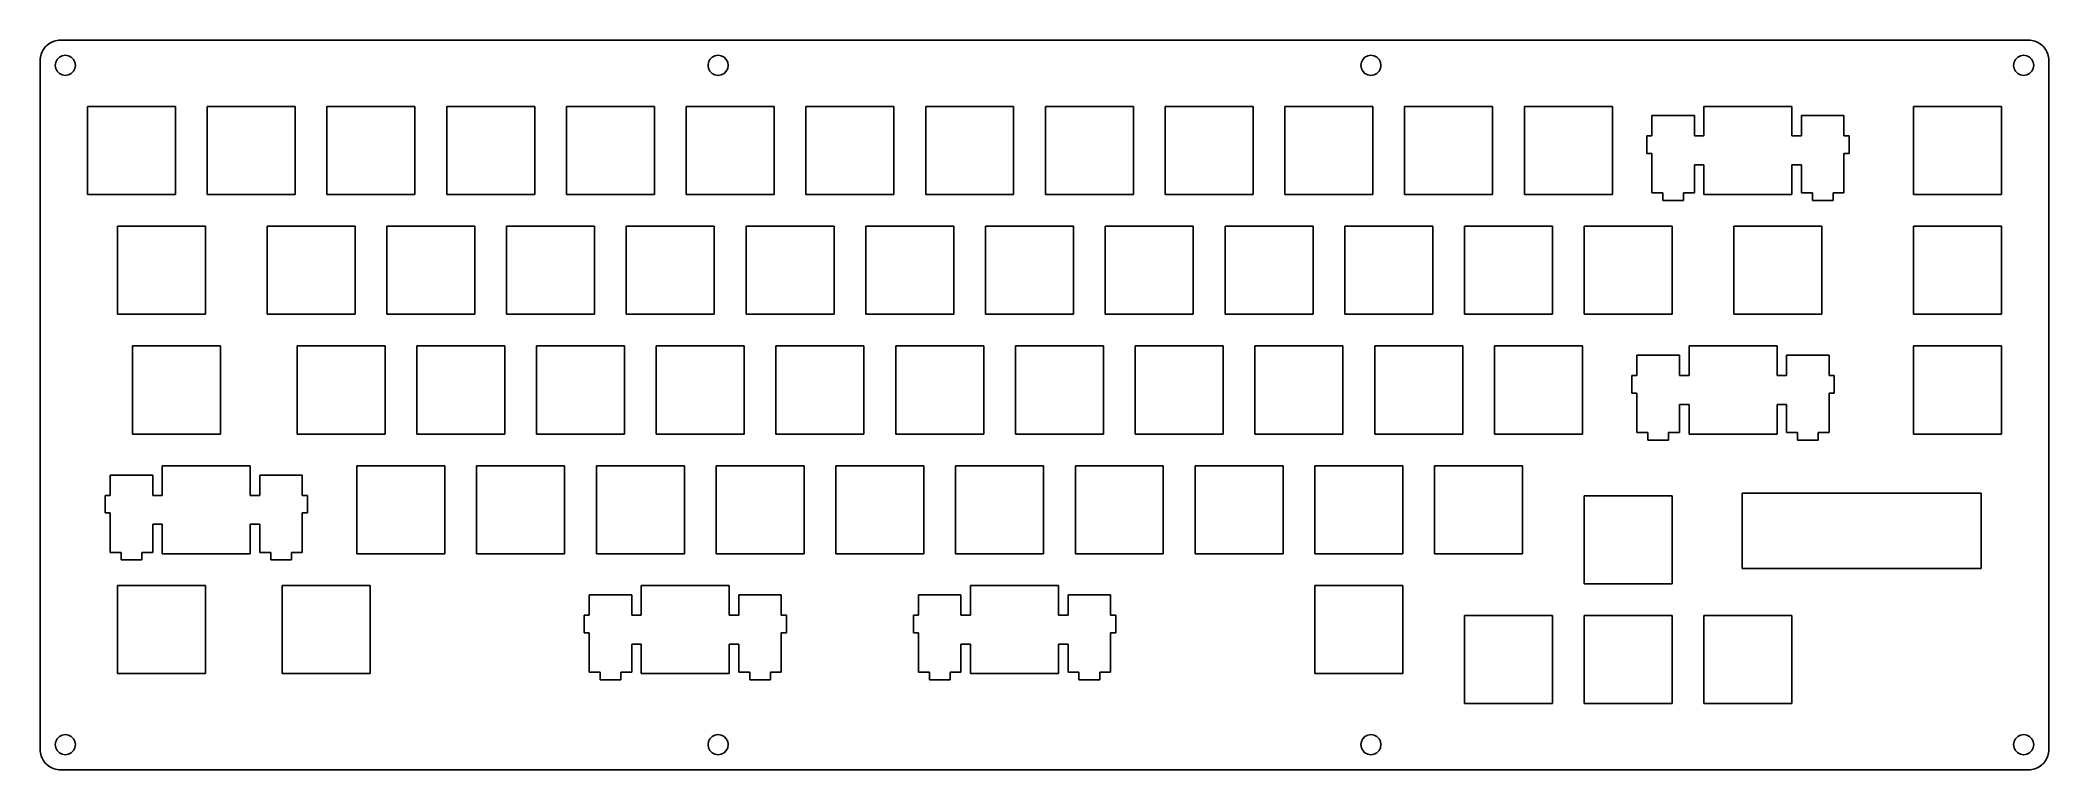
# Model space of a CAD drawing. Extents: x 0 to 320, y 0 to 116.
import ezdxf

# ---------------------------------------------------------------- set-up
doc = ezdxf.new("R2010")
doc.units = 0
doc.layers.get('0').update_dxf_attribs({"linetype": 'CONTINUOUS'})

msp = doc.modelspace()

# ---------------------------------------------------------------- linework, layer by layer
at = {"color": 0}
for p, q in [((0.706935, 115.003), (0.861275, 115.2)), ((0.861275, 115.2), (1.03215, 115.384)), ((1.03215, 115.384), (1.21681, 115.556)), ((1.21681, 115.556), (1.41387, 115.71)), ((1.41387, 115.71), (1.62333, 115.85)), ((1.62333, 115.85), (1.84244, 115.973)), ((1.84244, 115.973), (2.06981, 116.078)), ((2.06981, 116.078), (2.30684, 116.166)), ((2.30684, 116.166), (2.54799, 116.233)), ((2.54799, 116.233), (2.79466, 116.282)), ((2.79466, 116.282), (3.04409, 116.312)), ((3.04409, 116.312), (3.29489, 116.321)), ((3.29489, 116.321), (316.458, 116.321)), ((316.458, 116.321), (316.709, 116.312)), ((316.709, 116.312), (316.96, 116.282)), ((316.96, 116.282), (317.205, 116.233)), ((317.205, 116.233), (317.448, 116.166)), ((317.448, 116.166), (317.683, 116.078)), ((317.683, 116.078), (317.912, 115.973)), ((317.912, 115.973), (318.131, 115.85)), ((318.131, 115.85), (318.339, 115.71)), ((318.339, 115.71), (318.536, 115.556)), ((318.536, 115.556), (318.721, 115.384)), ((318.721, 115.384), (318.892, 115.2)), ((318.892, 115.2), (319.048, 115.003)), ((0.095085, 113.122), (0.104731, 113.373)), ((0.095085, 3.50848), (0.095085, 113.122)), ((0.104731, 113.373), (0.135048, 113.622)), ((0.135048, 113.622), (0.183279, 113.869)), ((0.183279, 113.869), (0.250803, 114.11)), ((0.250803, 114.11), (0.338998, 114.347)), ((0.338998, 114.347), (0.443727, 114.574)), ((0.443727, 114.574), (0.566374, 114.793)), ((0.566374, 114.793), (0.706935, 115.003)), ((2.57418, 112.816), (2.49425, 112.321)), ((2.49425, 112.321), (2.57418, 111.828)), ((2.80017, 113.264), (2.57418, 112.816)), ((3.15295, 113.617), (2.80017, 113.264)), ((3.6008, 113.842), (3.15295, 113.617)), ((4.09554, 113.921), (3.6008, 113.842)), ((4.58886, 113.842), (4.09554, 113.921)), ((5.03534, 113.617), (4.58886, 113.842)), ((5.38949, 113.264), (5.03534, 113.617)), ((5.61689, 112.816), (5.38949, 113.264)), ((5.69542, 112.321), (5.61689, 112.816)), ((5.61689, 111.828), (5.69542, 112.321)), ((106.427, 112.816), (106.35, 112.321)), ((106.35, 112.321), (106.427, 111.828)), ((106.656, 113.264), (106.427, 112.816)), ((107.009, 113.617), (106.656, 113.264)), ((107.455, 113.842), (107.009, 113.617)), ((107.95, 113.921), (107.455, 113.842)), ((108.443, 113.842), (107.95, 113.921)), ((108.89, 113.617), (108.443, 113.842)), ((109.244, 113.264), (108.89, 113.617)), ((109.472, 112.816), (109.244, 113.264)), ((109.55, 112.321), (109.472, 112.816)), ((109.472, 111.828), (109.55, 112.321)), ((210.283, 112.816), (210.204, 112.321)), ((210.204, 112.321), (210.283, 111.828)), ((210.509, 113.264), (210.283, 112.816)), ((210.863, 113.617), (210.509, 113.264)), ((211.31, 113.842), (210.863, 113.617)), ((211.805, 113.921), (211.31, 113.842)), ((212.298, 113.842), (211.805, 113.921)), ((212.744, 113.617), (212.298, 113.842)), ((213.099, 113.264), (212.744, 113.617)), ((213.326, 112.816), (213.099, 113.264)), ((213.404, 112.321), (213.326, 112.816)), ((213.326, 111.828), (213.404, 112.321)), ((314.136, 112.816), (314.059, 112.321)), ((314.059, 112.321), (314.136, 111.828)), ((314.365, 113.264), (314.136, 112.816)), ((314.719, 113.617), (314.365, 113.264)), ((315.164, 113.842), (314.719, 113.617)), ((315.659, 113.921), (315.164, 113.842)), ((316.152, 113.842), (315.659, 113.921)), ((316.599, 113.617), (316.152, 113.842)), ((316.953, 113.264), (316.599, 113.617)), ((317.18, 112.816), (316.953, 113.264)), ((317.259, 112.321), (317.18, 112.816)), ((317.18, 111.828), (317.259, 112.321)), ((319.048, 115.003), (319.187, 114.793)), ((319.187, 114.793), (319.309, 114.574)), ((319.309, 114.574), (319.414, 114.347)), ((319.414, 114.347), (319.501, 114.11)), ((319.501, 114.11), (319.57, 113.869)), ((319.57, 113.869), (319.619, 113.622)), ((319.619, 113.622), (319.648, 113.373)), ((319.648, 113.373), (319.658, 113.122)), ((319.658, 113.122), (319.658, 3.50848)), ((2.57418, 111.828), (2.80017, 111.381)), ((2.80017, 111.381), (3.15295, 111.027)), ((3.15295, 111.027), (3.6008, 110.8)), ((3.6008, 110.8), (4.09554, 110.721)), ((4.09554, 110.721), (4.58886, 110.8)), ((4.58886, 110.8), (5.03534, 111.027)), ((5.03534, 111.027), (5.38949, 111.381)), ((5.38949, 111.381), (5.61689, 111.828)), ((106.427, 111.828), (106.656, 111.381)), ((106.656, 111.381), (107.009, 111.027)), ((107.009, 111.027), (107.455, 110.8)), ((107.455, 110.8), (107.95, 110.721)), ((107.95, 110.721), (108.443, 110.8)), ((108.443, 110.8), (108.89, 111.027)), ((108.89, 111.027), (109.244, 111.381)), ((109.244, 111.381), (109.472, 111.828)), ((210.283, 111.828), (210.509, 111.381)), ((210.509, 111.381), (210.863, 111.027)), ((210.863, 111.027), (211.31, 110.8)), ((211.31, 110.8), (211.805, 110.721)), ((211.805, 110.721), (212.298, 110.8)), ((212.298, 110.8), (212.744, 111.027)), ((212.744, 111.027), (213.099, 111.381)), ((213.099, 111.381), (213.326, 111.828)), ((314.136, 111.828), (314.365, 111.381)), ((314.365, 111.381), (314.719, 111.027)), ((314.719, 111.027), (315.164, 110.8)), ((315.164, 110.8), (315.659, 110.721)), ((315.659, 110.721), (316.152, 110.8)), ((316.152, 110.8), (316.599, 111.027)), ((316.599, 111.027), (316.953, 111.381)), ((316.953, 111.381), (317.18, 111.828)), ((7.61919, 105.797), (21.6201, 105.797)), ((7.61919, 91.7967), (7.61919, 105.797)), ((21.6201, 105.797), (21.6201, 91.7967)), ((26.6706, 105.797), (40.67, 105.797)), ((26.6706, 91.7967), (26.6706, 105.797)), ((40.67, 105.797), (40.67, 91.7967)), ((45.7207, 105.797), (59.72, 105.797)), ((45.7207, 91.7967), (45.7207, 105.797)), ((59.72, 105.797), (59.72, 91.7967)), ((64.7707, 105.797), (78.77, 105.797)), ((64.7707, 91.7967), (64.7707, 105.797)), ((78.77, 105.797), (78.77, 91.7967)), ((83.8207, 105.797), (97.82, 105.797)), ((83.8207, 91.7967), (83.8207, 105.797)), ((97.82, 105.797), (97.82, 91.7967)), ((102.869, 105.797), (116.87, 105.797)), ((102.869, 91.7967), (102.869, 105.797)), ((116.87, 105.797), (116.87, 91.7967)), ((121.919, 105.797), (135.92, 105.797)), ((121.919, 91.7967), (121.919, 105.797)), ((135.92, 105.797), (135.92, 91.7967)), ((140.971, 105.797), (154.97, 105.797)), ((140.971, 91.7967), (140.971, 105.797)), ((154.97, 105.797), (154.97, 91.7967)), ((160.021, 105.797), (174.02, 105.797)), ((160.021, 91.7967), (160.021, 105.797)), ((174.02, 105.797), (174.02, 91.7967)), ((179.071, 105.797), (193.07, 105.797)), ((179.071, 91.7967), (179.071, 105.797)), ((193.07, 105.797), (193.07, 91.7967)), ((198.121, 105.797), (212.12, 105.797)), ((198.121, 91.7967), (198.121, 105.797)), ((212.12, 105.797), (212.12, 91.7967)), ((217.171, 105.797), (231.17, 105.797)), ((217.171, 91.7967), (217.171, 105.797)), ((231.17, 105.797), (231.17, 91.7967)), ((236.221, 105.797), (250.22, 105.797)), ((236.221, 91.7967), (236.221, 105.797)), ((250.22, 105.797), (250.22, 91.7967)), ((264.796, 105.797), (264.796, 101.097)), ((278.795, 105.797), (264.796, 105.797)), ((278.795, 101.097), (278.795, 105.797)), ((298.133, 105.797), (312.132, 105.797)), ((298.133, 91.7967), (298.133, 105.797)), ((312.132, 105.797), (312.132, 91.7967)), ((263.27, 104.327), (256.521, 104.327)), ((256.521, 104.327), (256.521, 101.097)), ((263.27, 101.097), (263.27, 104.327)), ((287.07, 104.327), (280.32, 104.327)), ((280.32, 104.327), (280.32, 101.097)), ((287.07, 101.097), (287.07, 104.327)), ((256.521, 101.097), (255.695, 101.097)), ((255.695, 101.097), (255.695, 98.2969)), ((264.796, 101.097), (263.27, 101.097)), ((280.32, 101.097), (278.795, 101.097)), ((287.896, 101.097), (287.07, 101.097)), ((287.896, 98.2969), (287.896, 101.097)), ((255.695, 98.2969), (256.521, 98.2969)), ((256.521, 98.2969), (256.521, 92.0267)), ((263.27, 92.0267), (263.27, 96.4957)), ((263.27, 96.4957), (264.796, 96.4957)), ((264.796, 96.4957), (264.796, 91.7967)), ((278.795, 91.7967), (278.795, 96.4957)), ((278.795, 96.4957), (280.32, 96.4957)), ((280.32, 96.4957), (280.32, 92.0267)), ((287.07, 92.0267), (287.07, 98.2969)), ((287.07, 98.2969), (287.896, 98.2969)), ((21.6201, 91.7967), (7.61919, 91.7967)), ((40.67, 91.7967), (26.6706, 91.7967)), ((59.72, 91.7967), (45.7207, 91.7967)), ((78.77, 91.7967), (64.7707, 91.7967)), ((97.82, 91.7967), (83.8207, 91.7967)), ((116.87, 91.7967), (102.869, 91.7967)), ((135.92, 91.7967), (121.919, 91.7967)), ((154.97, 91.7967), (140.971, 91.7967)), ((174.02, 91.7967), (160.021, 91.7967)), ((193.07, 91.7967), (179.071, 91.7967)), ((212.12, 91.7967), (198.121, 91.7967)), ((231.17, 91.7967), (217.171, 91.7967)), ((250.22, 91.7967), (236.221, 91.7967)), ((256.521, 92.0267), (258.246, 92.0267)), ((258.246, 92.0267), (258.246, 90.8265)), ((258.246, 90.8265), (261.546, 90.8265)), ((261.546, 90.8265), (261.546, 92.0267)), ((261.546, 92.0267), (263.27, 92.0267)), ((264.796, 91.7967), (278.795, 91.7967)), ((280.32, 92.0267), (282.046, 92.0267)), ((282.046, 92.0267), (282.046, 90.8265)), ((282.046, 90.8265), (285.345, 90.8265)), ((285.345, 90.8265), (285.345, 92.0267)), ((285.345, 92.0267), (287.07, 92.0267)), ((312.132, 91.7967), (298.133, 91.7967)), ((12.3831, 86.7463), (26.3826, 86.7463)), ((12.3831, 72.7467), (12.3831, 86.7463)), ((26.3826, 86.7463), (26.3826, 72.7467)), ((36.1957, 86.7463), (50.195, 86.7463)), ((36.1957, 72.7467), (36.1957, 86.7463)), ((50.195, 86.7463), (50.195, 72.7467)), ((55.2457, 86.7463), (69.245, 86.7463)), ((55.2457, 72.7467), (55.2457, 86.7463)), ((69.245, 86.7463), (69.245, 72.7467)), ((74.2957, 86.7463), (88.295, 86.7463)), ((74.2957, 72.7467), (74.2957, 86.7463)), ((88.295, 86.7463), (88.295, 72.7467)), ((93.3457, 86.7463), (107.345, 86.7463)), ((93.3457, 72.7467), (93.3457, 86.7463)), ((107.345, 86.7463), (107.345, 72.7467)), ((112.396, 86.7463), (126.395, 86.7463)), ((112.396, 72.7467), (112.396, 86.7463)), ((126.395, 86.7463), (126.395, 72.7467)), ((131.446, 86.7463), (145.445, 86.7463)), ((131.446, 72.7467), (131.446, 86.7463)), ((145.445, 86.7463), (145.445, 72.7467)), ((150.496, 86.7463), (164.495, 86.7463)), ((150.496, 72.7467), (150.496, 86.7463)), ((164.495, 86.7463), (164.495, 72.7467)), ((169.546, 86.7463), (183.545, 86.7463)), ((169.546, 72.7467), (169.546, 86.7463)), ((183.545, 86.7463), (183.545, 72.7467)), ((188.596, 86.7463), (202.595, 86.7463)), ((188.596, 72.7467), (188.596, 86.7463)), ((202.595, 86.7463), (202.595, 72.7467)), ((207.646, 86.7463), (221.645, 86.7463)), ((207.646, 72.7467), (207.646, 86.7463)), ((221.645, 86.7463), (221.645, 72.7467)), ((226.696, 86.7463), (240.695, 86.7463)), ((226.696, 72.7467), (226.696, 86.7463)), ((240.695, 86.7463), (240.695, 72.7467)), ((245.746, 86.7463), (259.745, 86.7463)), ((245.746, 72.7467), (245.746, 86.7463)), ((259.745, 86.7463), (259.745, 72.7467)), ((269.558, 86.7463), (283.557, 86.7463)), ((269.558, 72.7467), (269.558, 86.7463)), ((283.557, 86.7463), (283.557, 72.7467)), ((298.133, 86.7463), (312.132, 86.7463)), ((298.133, 72.7467), (298.133, 86.7463)), ((312.132, 86.7463), (312.132, 72.7467)), ((26.3826, 72.7467), (12.3831, 72.7467)), ((50.195, 72.7467), (36.1957, 72.7467)), ((69.245, 72.7467), (55.2457, 72.7467)), ((88.295, 72.7467), (74.2957, 72.7467)), ((107.345, 72.7467), (93.3457, 72.7467)), ((126.395, 72.7467), (112.396, 72.7467)), ((145.445, 72.7467), (131.446, 72.7467)), ((164.495, 72.7467), (150.496, 72.7467)), ((183.545, 72.7467), (169.546, 72.7467)), ((202.595, 72.7467), (188.596, 72.7467)), ((221.645, 72.7467), (207.646, 72.7467)), ((240.695, 72.7467), (226.696, 72.7467)), ((259.745, 72.7467), (245.746, 72.7467)), ((283.557, 72.7467), (269.558, 72.7467)), ((312.132, 72.7467), (298.133, 72.7467)), ((14.7629, 67.6963), (28.7638, 67.6963)), ((14.7629, 53.6967), (14.7629, 67.6963)), ((28.7638, 67.6963), (28.7638, 53.6967)), ((40.9582, 67.6963), (54.9575, 67.6963)), ((40.9582, 53.6967), (40.9582, 67.6963)), ((54.9575, 67.6963), (54.9575, 53.6967)), ((60.0082, 67.6963), (74.0075, 67.6963)), ((60.0082, 53.6967), (60.0082, 67.6963)), ((74.0075, 67.6963), (74.0075, 53.6967)), ((79.0582, 67.6963), (93.0575, 67.6963)), ((79.0582, 53.6967), (79.0582, 67.6963)), ((93.0575, 67.6963), (93.0575, 53.6967)), ((98.1082, 67.6963), (112.107, 67.6963)), ((98.1082, 53.6967), (98.1082, 67.6963)), ((112.107, 67.6963), (112.107, 53.6967)), ((117.158, 67.6963), (131.157, 67.6963)), ((117.158, 53.6967), (117.158, 67.6963)), ((131.157, 67.6963), (131.157, 53.6967)), ((136.208, 67.6963), (150.207, 67.6963)), ((136.208, 53.6967), (136.208, 67.6963)), ((150.207, 67.6963), (150.207, 53.6967)), ((155.258, 67.6963), (169.257, 67.6963)), ((155.258, 53.6967), (155.258, 67.6963)), ((169.257, 67.6963), (169.257, 53.6967)), ((174.308, 67.6963), (188.307, 67.6963)), ((174.308, 53.6967), (174.308, 67.6963)), ((188.307, 67.6963), (188.307, 53.6967)), ((193.358, 67.6963), (207.357, 67.6963)), ((193.358, 53.6967), (193.358, 67.6963)), ((207.357, 67.6963), (207.357, 53.6967)), ((212.408, 67.6963), (226.407, 67.6963)), ((212.408, 53.6967), (212.408, 67.6963)), ((226.407, 67.6963), (226.407, 53.6967)), ((231.458, 67.6963), (245.457, 67.6963)), ((231.458, 53.6967), (231.458, 67.6963)), ((245.457, 67.6963), (245.457, 53.6967)), ((262.413, 67.6963), (262.413, 62.9955)), ((276.414, 67.6963), (262.413, 67.6963)), ((276.414, 62.9955), (276.414, 67.6963)), ((298.133, 67.6963), (312.132, 67.6963)), ((298.133, 53.6967), (298.133, 67.6963)), ((312.132, 67.6963), (312.132, 53.6967)), ((260.889, 66.2259), (254.138, 66.2259)), ((254.138, 66.2259), (254.138, 62.9955)), ((260.889, 62.9955), (260.889, 66.2259)), ((284.689, 66.2259), (277.938, 66.2259)), ((277.938, 66.2259), (277.938, 62.9955)), ((284.689, 62.9955), (284.689, 66.2259)), ((254.138, 62.9955), (253.314, 62.9955)), ((253.314, 62.9955), (253.314, 60.1969)), ((262.413, 62.9955), (260.889, 62.9955)), ((277.938, 62.9955), (276.414, 62.9955)), ((285.513, 62.9955), (284.689, 62.9955)), ((285.513, 60.1969), (285.513, 62.9955)), ((253.314, 60.1969), (254.138, 60.1969)), ((254.138, 60.1969), (254.138, 53.9267)), ((260.889, 53.9267), (260.889, 58.3957)), ((260.889, 58.3957), (262.413, 58.3957)), ((262.413, 58.3957), (262.413, 53.6967)), ((276.414, 53.6967), (276.414, 58.3957)), ((276.414, 58.3957), (277.938, 58.3957)), ((277.938, 58.3957), (277.938, 53.9267)), ((284.689, 53.9267), (284.689, 60.1969)), ((284.689, 60.1969), (285.513, 60.1969)), ((28.7638, 53.6967), (14.7629, 53.6967)), ((54.9575, 53.6967), (40.9582, 53.6967)), ((74.0075, 53.6967), (60.0082, 53.6967)), ((93.0575, 53.6967), (79.0582, 53.6967)), ((112.107, 53.6967), (98.1082, 53.6967)), ((131.157, 53.6967), (117.158, 53.6967)), ((150.207, 53.6967), (136.208, 53.6967)), ((169.257, 53.6967), (155.258, 53.6967)), ((188.307, 53.6967), (174.308, 53.6967)), ((207.357, 53.6967), (193.358, 53.6967)), ((226.407, 53.6967), (212.408, 53.6967)), ((245.457, 53.6967), (231.458, 53.6967)), ((254.138, 53.9267), (255.863, 53.9267)), ((255.863, 53.9267), (255.863, 52.7265)), ((255.863, 52.7265), (259.164, 52.7265)), ((259.164, 52.7265), (259.164, 53.9267)), ((259.164, 53.9267), (260.889, 53.9267)), ((262.413, 53.6967), (276.414, 53.6967)), ((277.938, 53.9267), (279.663, 53.9267)), ((279.663, 53.9267), (279.663, 52.7265)), ((279.663, 52.7265), (282.964, 52.7265)), ((282.964, 52.7265), (282.964, 53.9267)), ((282.964, 53.9267), (284.689, 53.9267)), ((312.132, 53.6967), (298.133, 53.6967)), ((19.5268, 48.6463), (19.5268, 43.9455)), ((33.5263, 48.6463), (19.5268, 48.6463)), ((33.5263, 43.9455), (33.5263, 48.6463)), ((50.4832, 48.6463), (64.4825, 48.6463)), ((50.4832, 34.6466), (50.4832, 48.6463)), ((64.4825, 48.6463), (64.4825, 34.6466)), ((69.5332, 48.6463), (83.5325, 48.6463)), ((69.5332, 34.6466), (69.5332, 48.6463)), ((83.5325, 48.6463), (83.5325, 34.6466)), ((88.5832, 48.6463), (102.582, 48.6463)), ((88.5832, 34.6466), (88.5832, 48.6463)), ((102.582, 48.6463), (102.582, 34.6466)), ((107.633, 48.6463), (121.632, 48.6463)), ((107.633, 34.6466), (107.633, 48.6463)), ((121.632, 48.6463), (121.632, 34.6466)), ((126.683, 48.6463), (140.682, 48.6463)), ((126.683, 34.6466), (126.683, 48.6463)), ((140.682, 48.6463), (140.682, 34.6466)), ((145.733, 48.6463), (159.732, 48.6463)), ((145.733, 34.6466), (145.733, 48.6463)), ((159.732, 48.6463), (159.732, 34.6466)), ((164.783, 48.6463), (178.782, 48.6463)), ((164.783, 34.6466), (164.783, 48.6463)), ((178.782, 48.6463), (178.782, 34.6466)), ((183.833, 48.6463), (197.832, 48.6463)), ((183.833, 34.6466), (183.833, 48.6463)), ((197.832, 48.6463), (197.832, 34.6466)), ((202.883, 48.6463), (216.882, 48.6463)), ((202.883, 34.6466), (202.883, 48.6463)), ((216.882, 48.6463), (216.882, 34.6466)), ((221.933, 48.6463), (235.932, 48.6463)), ((221.933, 34.6466), (221.933, 48.6463)), ((235.932, 48.6463), (235.932, 34.6466)), ((18.0013, 47.1759), (11.2503, 47.1759)), ((11.2503, 47.1759), (11.2503, 43.9455)), ((18.0013, 43.9455), (18.0013, 47.1759)), ((41.8013, 47.1759), (35.0518, 47.1759)), ((35.0518, 47.1759), (35.0518, 43.9455)), ((41.8013, 43.9455), (41.8013, 47.1759)), ((11.2503, 43.9455), (10.4262, 43.9455)), ((10.4262, 43.9455), (10.4262, 41.1469)), ((19.5268, 43.9455), (18.0013, 43.9455)), ((35.0518, 43.9455), (33.5263, 43.9455)), ((42.6268, 43.9455), (41.8013, 43.9455)), ((42.6268, 41.1469), (42.6268, 43.9455)), ((245.744, 43.8838), (259.745, 43.8838)), ((245.744, 29.8841), (245.744, 43.8838)), ((259.745, 43.8838), (259.745, 29.8841)), ((270.877, 44.3149), (308.876, 44.3149)), ((270.877, 32.315), (270.877, 44.3149)), ((308.876, 44.3149), (308.876, 32.315)), ((10.4262, 41.1469), (11.2503, 41.1469)), ((11.2503, 41.1469), (11.2503, 34.8768)), ((18.0013, 34.8768), (18.0013, 39.3457)), ((18.0013, 39.3457), (19.5268, 39.3457)), ((19.5268, 39.3457), (19.5268, 34.6466)), ((33.5263, 34.6466), (33.5263, 39.3457)), ((33.5263, 39.3457), (35.0518, 39.3457)), ((35.0518, 39.3457), (35.0518, 34.8768)), ((41.8013, 34.8768), (41.8013, 41.1469)), ((41.8013, 41.1469), (42.6268, 41.1469)), ((11.2503, 34.8768), (12.977, 34.8768)), ((12.977, 34.8768), (12.977, 33.6765)), ((12.977, 33.6765), (16.276, 33.6765)), ((16.276, 33.6765), (16.276, 34.8768)), ((16.276, 34.8768), (18.0013, 34.8768)), ((19.5268, 34.6466), (33.5263, 34.6466)), ((35.0518, 34.8768), (36.7771, 34.8768)), ((36.7771, 34.8768), (36.7771, 33.6765)), ((36.7771, 33.6765), (40.0763, 33.6765)), ((40.0763, 33.6765), (40.0763, 34.8768)), ((40.0763, 34.8768), (41.8013, 34.8768)), ((64.4825, 34.6466), (50.4832, 34.6466)), ((83.5325, 34.6466), (69.5332, 34.6466)), ((102.582, 34.6466), (88.5832, 34.6466)), ((121.632, 34.6466), (107.633, 34.6466)), ((140.682, 34.6466), (126.683, 34.6466)), ((159.732, 34.6466), (145.733, 34.6466)), ((178.782, 34.6466), (164.783, 34.6466)), ((197.832, 34.6466), (183.833, 34.6466)), ((216.882, 34.6466), (202.883, 34.6466)), ((235.932, 34.6466), (221.933, 34.6466)), ((308.876, 32.315), (270.877, 32.315)), ((12.3831, 29.5961), (26.3826, 29.5961)), ((12.3831, 15.5966), (12.3831, 29.5961)), ((26.3826, 29.5961), (26.3826, 15.5966)), ((38.577, 29.5961), (52.5762, 29.5961)), ((38.577, 15.5966), (38.577, 29.5961)), ((52.5762, 29.5961), (52.5762, 15.5966)), ((95.727, 29.5961), (95.727, 24.8956)), ((109.726, 29.5961), (95.727, 29.5961)), ((109.726, 24.8956), (109.726, 29.5961)), ((148.113, 29.5961), (148.113, 24.8956)), ((162.114, 29.5961), (148.113, 29.5961)), ((162.114, 24.8956), (162.114, 29.5961)), ((202.883, 29.5961), (216.882, 29.5961)), ((202.883, 15.5966), (202.883, 29.5961)), ((216.882, 29.5961), (216.882, 15.5966)), ((259.745, 29.8841), (245.744, 29.8841)), ((94.2012, 28.1258), (87.4518, 28.1258)), ((87.4518, 28.1258), (87.4518, 24.8956)), ((94.2012, 24.8956), (94.2012, 28.1258)), ((118.001, 28.1258), (111.252, 28.1258)), ((111.252, 28.1258), (111.252, 24.8956)), ((118.001, 24.8956), (118.001, 28.1258)), ((146.589, 28.1258), (139.838, 28.1258)), ((139.838, 28.1258), (139.838, 24.8956)), ((146.589, 24.8956), (146.589, 28.1258)), ((170.389, 28.1258), (163.638, 28.1258)), ((163.638, 28.1258), (163.638, 24.8956)), ((170.389, 24.8956), (170.389, 28.1258)), ((87.4518, 24.8956), (86.6263, 24.8956)), ((86.6263, 24.8956), (86.6263, 22.0968)), ((95.727, 24.8956), (94.2012, 24.8956)), ((111.252, 24.8956), (109.726, 24.8956)), ((118.827, 24.8956), (118.001, 24.8956)), ((118.827, 22.0968), (118.827, 24.8956)), ((139.838, 24.8956), (139.014, 24.8956)), ((139.014, 24.8956), (139.014, 22.0968)), ((148.113, 24.8956), (146.589, 24.8956)), ((163.638, 24.8956), (162.114, 24.8956)), ((171.213, 24.8956), (170.389, 24.8956)), ((171.213, 22.0968), (171.213, 24.8956)), ((226.696, 24.8336), (240.695, 24.8336)), ((226.696, 10.8341), (226.696, 24.8336)), ((240.695, 24.8336), (240.695, 10.8341)), ((245.746, 24.8336), (259.745, 24.8336)), ((245.746, 10.8341), (245.746, 24.8336)), ((259.745, 24.8336), (259.745, 10.8341)), ((264.796, 24.8336), (278.795, 24.8336)), ((264.796, 10.8341), (264.796, 24.8336)), ((278.795, 24.8336), (278.795, 10.8341)), ((86.6263, 22.0968), (87.4518, 22.0968)), ((87.4518, 22.0968), (87.4518, 15.8268)), ((94.2012, 15.8268), (94.2012, 20.2971)), ((94.2012, 20.2971), (95.727, 20.2971)), ((95.727, 20.2971), (95.727, 15.5966)), ((109.726, 15.5966), (109.726, 20.2971)), ((109.726, 20.2971), (111.252, 20.2971)), ((111.252, 20.2971), (111.252, 15.8268)), ((118.001, 15.8268), (118.001, 22.0968)), ((118.001, 22.0968), (118.827, 22.0968)), ((139.014, 22.0968), (139.838, 22.0968)), ((139.838, 22.0968), (139.838, 15.8268)), ((146.589, 15.8268), (146.589, 20.2971)), ((146.589, 20.2971), (148.113, 20.2971)), ((148.113, 20.2971), (148.113, 15.5966)), ((162.114, 15.5966), (162.114, 20.2971)), ((162.114, 20.2971), (163.638, 20.2971)), ((163.638, 20.2971), (163.638, 15.8268)), ((170.389, 15.8268), (170.389, 22.0968)), ((170.389, 22.0968), (171.213, 22.0968)), ((26.3826, 15.5966), (12.3831, 15.5966)), ((52.5762, 15.5966), (38.577, 15.5966)), ((87.4518, 15.8268), (89.1769, 15.8268)), ((89.1769, 15.8268), (89.1769, 14.6265)), ((89.1769, 14.6265), (92.4761, 14.6265)), ((92.4761, 14.6265), (92.4761, 15.8268)), ((92.4761, 15.8268), (94.2012, 15.8268)), ((95.727, 15.5966), (109.726, 15.5966)), ((111.252, 15.8268), (112.977, 15.8268)), ((112.977, 15.8268), (112.977, 14.6265)), ((112.977, 14.6265), (116.276, 14.6265)), ((116.276, 14.6265), (116.276, 15.8268)), ((116.276, 15.8268), (118.001, 15.8268)), ((139.838, 15.8268), (141.563, 15.8268)), ((141.563, 15.8268), (141.563, 14.6265)), ((141.563, 14.6265), (144.864, 14.6265)), ((144.864, 14.6265), (144.864, 15.8268)), ((144.864, 15.8268), (146.589, 15.8268)), ((148.113, 15.5966), (162.114, 15.5966)), ((163.638, 15.8268), (165.363, 15.8268)), ((165.363, 15.8268), (165.363, 14.6265)), ((165.363, 14.6265), (168.664, 14.6265)), ((168.664, 14.6265), (168.664, 15.8268)), ((168.664, 15.8268), (170.389, 15.8268)), ((216.882, 15.5966), (202.883, 15.5966)), ((240.695, 10.8341), (226.696, 10.8341)), ((259.745, 10.8341), (245.746, 10.8341)), ((278.795, 10.8341), (264.796, 10.8341)), ((0.104731, 3.25768), (0.095085, 3.50848)), ((0.135048, 3.00688), (0.104731, 3.25768)), ((2.57418, 4.80247), (2.49425, 4.30773)), ((2.49425, 4.30773), (2.57418, 3.81441)), ((2.80017, 5.24757), (2.57418, 4.80247)), ((2.57418, 3.81441), (2.80017, 3.36793)), ((3.15295, 5.60172), (2.80017, 5.24757)), ((2.80017, 3.36793), (3.15295, 3.01377)), ((3.6008, 5.83046), (3.15295, 5.60172)), ((4.09554, 5.90765), (3.6008, 5.83046)), ((4.58886, 5.83046), (4.09554, 5.90765)), ((5.03534, 5.60172), (4.58886, 5.83046)), ((5.38949, 5.24757), (5.03534, 5.60172)), ((5.03534, 3.01377), (5.38949, 3.36793)), ((5.61689, 4.80247), (5.38949, 5.24757)), ((5.38949, 3.36793), (5.61689, 3.81441)), ((5.69542, 4.30773), (5.61689, 4.80247)), ((5.61689, 3.81441), (5.69542, 4.30773)), ((106.427, 4.80247), (106.35, 4.30773)), ((106.35, 4.30773), (106.427, 3.81441)), ((106.656, 5.24757), (106.427, 4.80247)), ((106.427, 3.81441), (106.656, 3.36793)), ((107.009, 5.60172), (106.656, 5.24757)), ((106.656, 3.36793), (107.009, 3.01377)), ((107.455, 5.83046), (107.009, 5.60172)), ((107.95, 5.90765), (107.455, 5.83046)), ((108.443, 5.83046), (107.95, 5.90765)), ((108.89, 5.60172), (108.443, 5.83046)), ((109.244, 5.24757), (108.89, 5.60172)), ((108.89, 3.01377), (109.244, 3.36793)), ((109.472, 4.80247), (109.244, 5.24757)), ((109.244, 3.36793), (109.472, 3.81441)), ((109.55, 4.30773), (109.472, 4.80247)), ((109.472, 3.81441), (109.55, 4.30773)), ((210.283, 4.80247), (210.204, 4.30773)), ((210.204, 4.30773), (210.283, 3.81441)), ((210.509, 5.24757), (210.283, 4.80247)), ((210.283, 3.81441), (210.509, 3.36793)), ((210.863, 5.60172), (210.509, 5.24757)), ((210.509, 3.36793), (210.863, 3.01377)), ((211.31, 5.83046), (210.863, 5.60172)), ((211.805, 5.90765), (211.31, 5.83046)), ((212.298, 5.83046), (211.805, 5.90765)), ((212.744, 5.60172), (212.298, 5.83046)), ((213.099, 5.24757), (212.744, 5.60172)), ((212.744, 3.01377), (213.099, 3.36793)), ((213.326, 4.80247), (213.099, 5.24757)), ((213.099, 3.36793), (213.326, 3.81441)), ((213.404, 4.30773), (213.326, 4.80247)), ((213.326, 3.81441), (213.404, 4.30773)), ((314.136, 4.80247), (314.059, 4.30773)), ((314.059, 4.30773), (314.136, 3.81441)), ((314.365, 5.24757), (314.136, 4.80247)), ((314.136, 3.81441), (314.365, 3.36793)), ((314.719, 5.60172), (314.365, 5.24757)), ((314.365, 3.36793), (314.719, 3.01377)), ((315.164, 5.83046), (314.719, 5.60172)), ((315.659, 5.90765), (315.164, 5.83046)), ((316.152, 5.83046), (315.659, 5.90765)), ((316.599, 5.60172), (316.152, 5.83046)), ((316.953, 5.24757), (316.599, 5.60172)), ((316.599, 3.01377), (316.953, 3.36793)), ((317.18, 4.80247), (316.953, 5.24757)), ((316.953, 3.36793), (317.18, 3.81441)), ((317.259, 4.30773), (317.18, 4.80247)), ((317.18, 3.81441), (317.259, 4.30773)), ((319.648, 3.25768), (319.619, 3.00688)), ((319.658, 3.50848), (319.648, 3.25768)), ((0.183279, 2.76159), (0.135048, 3.00688)), ((0.250803, 2.51906), (0.183279, 2.76159)), ((0.338998, 2.28341), (0.250803, 2.51906)), ((0.443727, 2.05466), (0.338998, 2.28341)), ((0.566374, 1.83555), (0.443727, 2.05466)), ((0.706935, 1.62746), (0.566374, 1.83555)), ((0.861275, 1.4304), (0.706935, 1.62746)), ((1.03215, 1.24575), (0.861275, 1.4304)), ((1.21681, 1.07487), (1.03215, 1.24575)), ((1.41387, 0.919152), (1.21681, 1.07487)), ((1.62333, 0.77997), (1.41387, 0.919152)), ((1.84244, 0.657324), (1.62333, 0.77997)), ((2.06981, 0.552595), (1.84244, 0.657324)), ((2.30684, 0.465776), (2.06981, 0.552595)), ((2.54799, 0.395496), (2.30684, 0.465776)), ((2.79466, 0.347266), (2.54799, 0.395496)), ((3.04409, 0.318327), (2.79466, 0.347266)), ((3.29489, 0.308681), (3.04409, 0.318327)), ((3.15295, 3.01377), (3.6008, 2.78639)), ((316.458, 0.308681), (3.29489, 0.308681)), ((3.6008, 2.78639), (4.09554, 2.70784)), ((4.09554, 2.70784), (4.58886, 2.78639)), ((4.58886, 2.78639), (5.03534, 3.01377)), ((107.009, 3.01377), (107.455, 2.78639)), ((107.455, 2.78639), (107.95, 2.70784)), ((107.95, 2.70784), (108.443, 2.78639)), ((108.443, 2.78639), (108.89, 3.01377)), ((210.863, 3.01377), (211.31, 2.78639)), ((211.31, 2.78639), (211.805, 2.70784)), ((211.805, 2.70784), (212.298, 2.78639)), ((212.298, 2.78639), (212.744, 3.01377)), ((314.719, 3.01377), (315.164, 2.78639)), ((315.164, 2.78639), (315.659, 2.70784)), ((315.659, 2.70784), (316.152, 2.78639)), ((316.152, 2.78639), (316.599, 3.01377)), ((316.709, 0.318327), (316.458, 0.308681)), ((316.96, 0.347266), (316.709, 0.318327)), ((317.205, 0.395496), (316.96, 0.347266)), ((317.448, 0.465776), (317.205, 0.395496)), ((317.683, 0.552595), (317.448, 0.465776)), ((317.912, 0.657324), (317.683, 0.552595)), ((318.131, 0.77997), (317.912, 0.657324)), ((318.339, 0.919152), (318.131, 0.77997)), ((318.536, 1.07487), (318.339, 0.919152)), ((318.721, 1.24575), (318.536, 1.07487)), ((318.892, 1.4304), (318.721, 1.24575)), ((319.048, 1.62746), (318.892, 1.4304)), ((319.187, 1.83555), (319.048, 1.62746)), ((319.309, 2.05466), (319.187, 1.83555)), ((319.414, 2.28341), (319.309, 2.05466)), ((319.501, 2.51906), (319.414, 2.28341)), ((319.57, 2.76159), (319.501, 2.51906)), ((319.619, 3.00688), (319.57, 2.76159))]:
    msp.add_line(p, q, dxfattribs=at)

doc.saveas('drawing.dxf')
